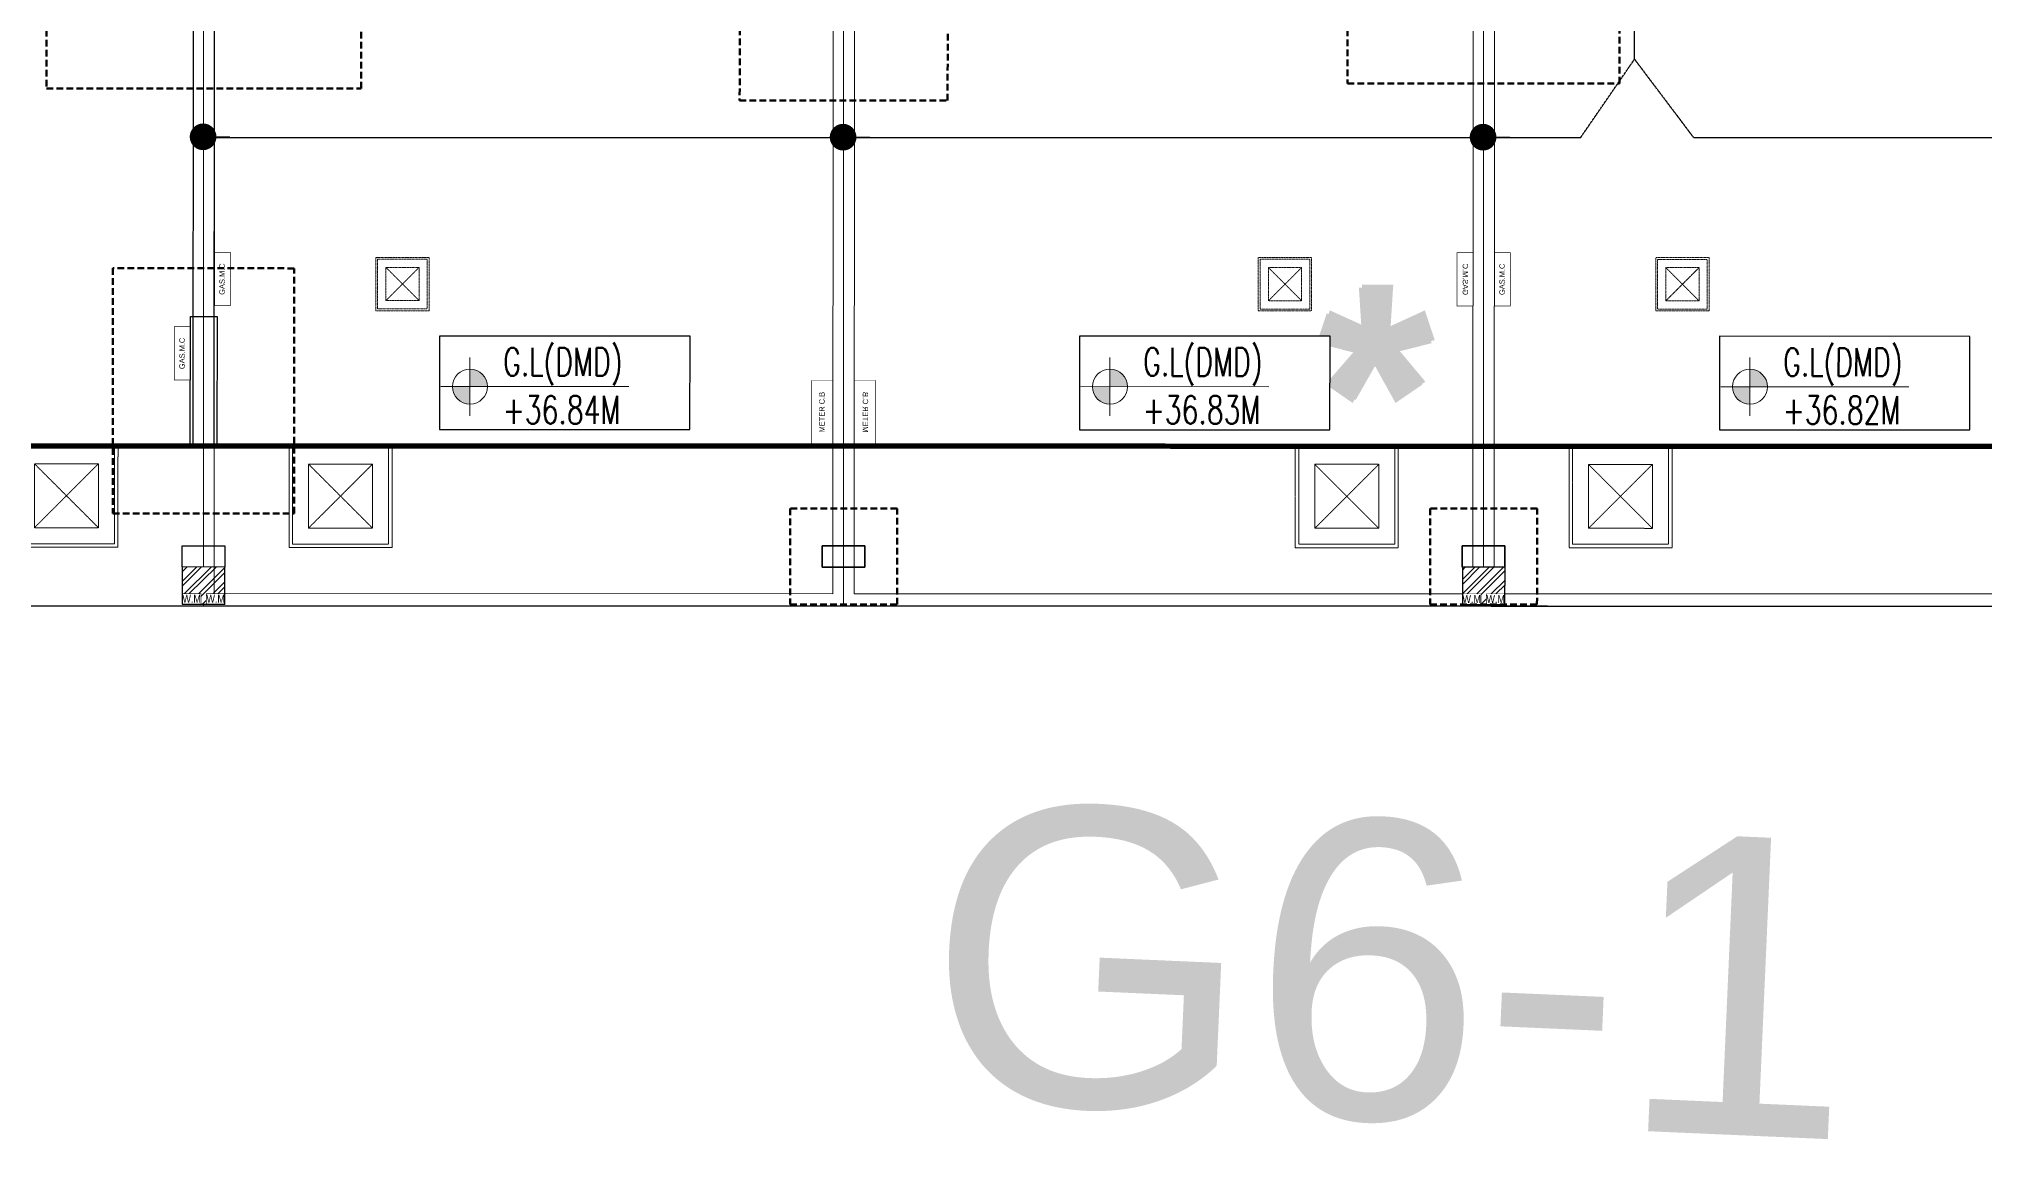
# Model space of a CAD drawing. Header units: centimetres. Extents: x -6122352 to 6876996, y -1694241 to 2592194.
# Drawn here: x 141937 to 160173, y -71174 to -60857 of the extents above; entities that cross this region are included whole.
import ezdxf
from ezdxf.enums import TextEntityAlignment as Align
from ezdxf.xclip import XClip

# ---------------------------------------------------------------- set-up
doc = ezdxf.new("R2010")
doc.units = ezdxf.units.CM
doc.header["$MEASUREMENT"] = 0
doc.header["$XCLIPFRAME"] = 2
for name, pattern in [('23585-XR-AR-END-SETTING OUT PLAN$0$HIDDEN', [0.375, 0.25, -0.125]), ('DASHED2', [0.375, 0.25, -0.125]), ('XR-AR-END-SETTING OUT PLAN$0$23261-XR-AR-SI-GF$0$HIDDEN', [0.375, 0.25, -0.125])]:
    doc.linetypes.add(name, pattern=pattern)
doc.layers.add('08-Compound Wall-4', color=7, linetype='Continuous', lineweight=25, true_color=0xff4405)
doc.layers.add('23585-XR-AR-DAMAC PLOT LIMITS$0$1-End units', color=7, linetype='Continuous', lineweight=5, true_color=0xf8991e)
for name, color, linetype, lineweight in [('23585-XR-AR-102-6P-GF$0$A-FLOR-XREF', 7, 'Continuous', 9), ('23585-XR-AR-DAMAC PLOT LIMITS$0$1-Mid units', 41, 'Continuous', 5), ('23585-XR-AR-END-ANNO-GF$0$XR-END-GROUND FLOOR PLAN$0$XR-MIDDLE-GROUND FLOOR PLAN$0$S-ANNO-TXT', 3, 'Continuous', 25), ('23585-XR-AR-END-SETTING OUT PLAN$0$A-FLOR-UNDR', 8, '23585-XR-AR-END-SETTING OUT PLAN$0$HIDDEN', 5), ('23585-XR-AR-MID-ANNO-GF$0$945-4P-1-101-GROUND FLOOR PLAN$0$XR-MIDDLE-GROUND FLOOR PLAN$0$XR-MIDDLE-GROUND FLOOR PLAN$0$-DR-RW', 6, 'Continuous', 5), ('23585-XR-AR-MID-ANNO-GF$0$945-4P-1-101-GROUND FLOOR PLAN$0$XR-MIDDLE-GROUND FLOOR PLAN$0$XR-MIDDLE-GROUND FLOOR PLAN$0$S-ANNO-TXT', 3, 'Continuous', 25), ('23585-XR-AR-WATER METER$0$A-WALL', 7, 'Continuous', 30), ('23585-XR-AR-WATER METER$0$A-WALL-PATT', 8, 'Continuous', 5), ('23585-XR-AR-WATER METER$0$XR-END-GROUND FLOOR PLAN$0$XR-END-GROUND FLOOR PLAN$0$A-FLOR-PATT_EXT', 8, 'Continuous', 5), ('23585-XR-AR-WATER METER$0$XR-END-GROUND FLOOR PLAN$0$XR-MIDDLE TYPE 2-GROUND FLOOR PLAN$0$XR-MIDDLE-GROUND FLOOR PLAN$0$-DR-RW', 6, 'Continuous', 5), ('23585-XR-AR-WATER METER$0$XR-END-GROUND FLOOR PLAN$0$XR-MIDDLE TYPE 2-GROUND FLOOR PLAN$0$XR-MIDDLE-GROUND FLOOR PLAN$0$S-ANNO-TXT', 3, 'Continuous', 25), ('@ Foundations', 4, 'DASHED2', 50), ('A-ANNO-TEXT', 3, 'Continuous', 25), ('A-FLOR-XREF', 7, 'Continuous', 9), ('A-WALL', 7, 'Continuous', 30), ('A-WALL-PATT', 8, 'Continuous', 5), ('XR-AR-END-SETTING OUT PLAN$0$23585-XR-AR-END-GROUND FLOOR$0$S-COLS', 51, 'Continuous', 40), ('XR-AR-END-SETTING OUT PLAN$0$23585-XR-AR-END-GROUND FLOOR$0$S-COLS-PATT', 8, 'Continuous', 5), ('XR-AR-MID-SETTING OUT FOR MASTER$0$23585-XR-AR-MID-GROUND FLOOR$0$A-FLOR-PATT', 8, 'Continuous', 5), ('XR-AR-MID-SETTING OUT FOR MASTER$0$23585-XR-AR-MID-GROUND FLOOR$0$S-COLS', 51, 'Continuous', 40), ('XR-END-GROUND FLOOR PLAN$0$XR-END-GROUND FLOOR PLAN$0$A-FLOR-PATT_EXT', 8, 'Continuous', 5), ('XR-END-GROUND FLOOR PLAN$0$XR-MIDDLE TYPE 2-GROUND FLOOR PLAN$0$XR-MIDDLE-GROUND FLOOR PLAN$0$-DR-RW', 6, 'Continuous', 5), ('XR-END-GROUND FLOOR PLAN$0$XR-MIDDLE TYPE 2-GROUND FLOOR PLAN$0$XR-MIDDLE-GROUND FLOOR PLAN$0$S-ANNO-TXT', 3, 'Continuous', 25), ('XREF1$0$36-TAGLVL', 23, 'Continuous', 9)]:
    doc.layers.add(name, color=color, linetype=linetype, lineweight=lineweight)
for name, color, linetype in [('23585-XR-AR-BOUNDARY WALLS AND SETBACKS$0$setback', 7, 'XR-AR-END-SETTING OUT PLAN$0$23261-XR-AR-SI-GF$0$HIDDEN'), ('23585-XR-AR-END-ANNO-GF$0$XR-END-GROUND FLOOR PLAN$0$XR-MIDDLE-GROUND FLOOR PLAN$0$-LPG-CABINET', 6, 'Continuous'), ('23585-XR-AR-MID-ANNO-GF$0$945-4P-1-101-GROUND FLOOR PLAN$0$XR-MIDDLE-GROUND FLOOR PLAN$0$XR-MIDDLE-GROUND FLOOR PLAN$0$-LPG-CABINET', 6, 'Continuous'), ('@MI-MEP', 7, 'Continuous'), ('@MI-REF LAYER', 7, 'Continuous'), ('B_TH_4', 7, 'Continuous'), ('XR-AR-MID-SETTING OUT FOR MASTER$0$23585-XR-AR-MID-GROUND FLOOR$0$GS-HATCH-FLOOR TILE', 251, 'Continuous'), ('XREF1$0$S-LEVELS', 2, 'Continuous'), ('XREF1$0$TYPICAL NEW PROFILE', 3, 'Continuous')]:
    doc.layers.add(name, color=color, linetype=linetype)
doc.styles.add('23585-XR-AR-END-ANNO-GF$0$SDC-TEXT', font='arial.ttf')
doc.styles.add('23585-XR-AR-MALDIVE-1$0$Arial', font='arialbd.ttf')
doc.styles.add('23585-XR-AR-MALDIVE-2$0$Arial', font='arialbd.ttf')
doc.styles.add('23585-XR-AR-MID-ANNO-GF$0$SDC-TEXT', font='arial.ttf')
doc.styles.add('23585-XR-AR-WATER METER$0$XR-END-GROUND FLOOR PLAN$0$XR-MIDDLE TYPE 2-GROUND FLOOR PLAN$0$XR-MIDDLE-GROUND FLOOR PLAN$0$Arial_1', font='arial.ttf', dxfattribs={"height": 0.002951})
doc.styles.add('Arial', font='arialbd.ttf')
doc.styles.add('XR-END-GROUND FLOOR PLAN$0$XR-MIDDLE TYPE 2-GROUND FLOOR PLAN$0$XR-MIDDLE-GROUND FLOOR PLAN$0$Arial_1', font='arial.ttf', dxfattribs={"height": 0.002951})
doc.styles.add('XREF1$0$DLT_TEXT', font='romans.shx', dxfattribs={"width": 0.7})
pattern_1 = [(45, (-9150, -4e-08), (-67.3519, 67.3519), []), (45, (-9105.1, -4e-08), (-67.3519, 67.3519), [])]

# ---------------------------------------------------------------- blocks, each defined once
blk = doc.blocks.new('23585-XR-AR-BOUNDARY WALLS AND SETBACKS')
at = {"layer": '23585-XR-AR-BOUNDARY WALLS AND SETBACKS$0$setback', "ltscale": 40, "const_width": 0.05}
blk.add_lwpolyline([(496556.674, 2768981.202), (496542.297, 2768994.376), (496538.142, 2768989.842), (496534.089, 2768985.418), (496530.035, 2768980.994), (496525.982, 2768976.57), (496521.928, 2768972.147), (496517.772, 2768967.611), (496532.149, 2768954.437), (496536.306, 2768958.973), (496540.359, 2768963.397), (496544.413, 2768967.82), (496548.466, 2768972.244), (496552.519, 2768976.668)], close=True, dxfattribs=at)
blk = doc.blocks.new('A$C9d9485f6')
at = {"layer": 'A-ANNO-TEXT', "rotation": 312.4881850805905}
blk.add_blockref('23585-XR-AR-BOUNDARY WALLS AND SETBACKS', (-2377088.535, -1504219.252), dxfattribs=at)
blk = doc.blocks.new('23585-XR-AR-DAMAC PLOT LIMITS')
at = {"layer": '23585-XR-AR-DAMAC PLOT LIMITS$0$1-End units', "color": 251, "true_color": 0x636466}
blk.add_lwpolyline([(496537.412, 2768957.959), (496531.229, 2768951.211), (496513.534, 2768967.425), (496519.717, 2768974.173)], close=True, dxfattribs=at)
at = {"layer": '23585-XR-AR-DAMAC PLOT LIMITS$0$1-Mid units', "color": 251, "true_color": 0x636466}
for points in [[(496527.823, 2768983.021), (496531.877, 2768987.444), (496549.572, 2768971.231), (496545.519, 2768966.807)], [(496523.77, 2768978.597), (496527.823, 2768983.021), (496545.519, 2768966.807), (496541.465, 2768962.383)], [(496541.465, 2768962.383), (496537.412, 2768957.959), (496519.717, 2768974.173), (496523.77, 2768978.597)]]:
    blk.add_lwpolyline(points, close=True, dxfattribs=at)
blk = doc.blocks.new('A$Cf093b529')
at = {"layer": 'A-ANNO-TEXT'}
blk.add_blockref('23585-XR-AR-DAMAC PLOT LIMITS', (-495391.99, -2768603.442), dxfattribs=at)
blk = doc.blocks.new('XR-AR-END-SETTING OUT PLAN$0$23585-XR-AR-END-GROUND FLOOR$0$A$C75a8815d')
at = {"layer": 'XR-AR-END-SETTING OUT PLAN$0$23585-XR-AR-END-GROUND FLOOR$0$S-COLS', "color": 252, "lineweight": 30}
for points in [[(6025, -4000), (6025, -2800), (6275, -2800), (6275, -4000)], [(5950, -4950), (6350, -4950), (6350, -5150), (5950, -5150)]]:
    blk.add_lwpolyline(points, close=True, dxfattribs=at)
blk = doc.blocks.new('23585-XR-AR-END-SETTING OUT PLAN$0$MH-800')
at = {"ltscale": 5}
for p, q in [((-294, -651), (306, -51)), ((-294, -51), (306, -651))]:
    blk.add_line(p, q, dxfattribs=at)
for points in [[(-477, 132), (-477, -833), (488, -833), (488, 132)], [(-444, 99), (-444, -801), (456, -801), (456, 99)], [(-294, -51), (-294, -651), (306, -651), (306, -51)]]:
    blk.add_lwpolyline(points, close=True, dxfattribs=at)
blk = doc.blocks.new('A$Cb2291f53')
blk.add_wipeout([(-200, 0), (200, 0), (200, 350), (-200, 350)])
at = {"layer": 'A-WALL-PATT'}
h = blk.add_hatch(dxfattribs=at)
h.set_pattern_fill('ANSI32', color=252, scale=10)
h.set_pattern_definition(pattern_1)
h.paths.add_polyline_path([(-200, 350), (-200, 100), (-25, 100), (-25, 0), (25, 0), (25, 100), (200, 100), (200, 350)])
at = {"layer": 'A-WALL'}
blk.add_lwpolyline([(-200, 0), (200, 0), (200, 350), (-200, 350)], close=True, dxfattribs=at)
at = {"layer": 'XR-END-GROUND FLOOR PLAN$0$XR-END-GROUND FLOOR PLAN$0$A-FLOR-PATT_EXT'}
blk.add_line((100, 0), (-100, 0), dxfattribs=at)
at = {"layer": 'XR-END-GROUND FLOOR PLAN$0$XR-MIDDLE TYPE 2-GROUND FLOOR PLAN$0$XR-MIDDLE-GROUND FLOOR PLAN$0$-DR-RW', "ltscale": 100, "const_width": 5}
for points in [[(-200, 0), (-200, 100), (-25, 100), (-25, 0)], [(25, 0), (25, 100), (200, 100), (200, 0)]]:
    blk.add_lwpolyline(points, close=True, dxfattribs=at)
at = {"layer": 'XR-END-GROUND FLOOR PLAN$0$XR-MIDDLE TYPE 2-GROUND FLOOR PLAN$0$XR-MIDDLE-GROUND FLOOR PLAN$0$S-ANNO-TXT', "style": 'XR-END-GROUND FLOOR PLAN$0$XR-MIDDLE TYPE 2-GROUND FLOOR PLAN$0$XR-MIDDLE-GROUND FLOOR PLAN$0$Arial_1', "width": 0.8}
for p in [(-112, 52), (113, 52)]:
    blk.add_text('W.M', height=75, dxfattribs=at).set_placement(p, align=Align.MIDDLE)
blk = doc.blocks.new('XR-AR-END-SETTING OUT PLAN')
at = {"layer": '08-Compound Wall-4', "ltscale": 100}
blk.add_lwpolyline([(9050, 5500), (9050, 1500), (9250, 1500), (9250, 5500)], dxfattribs=at)
at = {"layer": '23585-XR-AR-END-ANNO-GF$0$XR-END-GROUND FLOOR PLAN$0$XR-MIDDLE-GROUND FLOOR PLAN$0$-LPG-CABINET', "ltscale": 100, "const_width": 5}
blk.add_lwpolyline([(9025, 2603), (9025, 2103), (8875, 2103), (8875, 2603)], close=True, dxfattribs=at)
at = {"layer": '23585-XR-AR-END-SETTING OUT PLAN$0$A-FLOR-UNDR', "color": 8, "ltscale": 100, "xscale": -1, "rotation": 270.0000009865863}
blk.add_blockref('23585-XR-AR-END-SETTING OUT PLAN$0$MH-800', (8215, 1012), dxfattribs=at)
at = {"layer": 'XR-AR-END-SETTING OUT PLAN$0$23585-XR-AR-END-GROUND FLOOR$0$S-COLS-PATT', "color": 8}
blk.add_blockref('XR-AR-END-SETTING OUT PLAN$0$23585-XR-AR-END-GROUND FLOOR$0$A$C75a8815d', (3000, 5500), dxfattribs=at)
at = {"layer": '23585-XR-AR-END-ANNO-GF$0$XR-END-GROUND FLOOR PLAN$0$XR-MIDDLE-GROUND FLOOR PLAN$0$S-ANNO-TXT', "style": '23585-XR-AR-END-ANNO-GF$0$SDC-TEXT'}
blk.add_text('GAS.M.C', height=50, rotation=90, dxfattribs=at).set_placement((8947, 2353), align=Align.MIDDLE)
at = {"layer": 'A-FLOR-XREF'}
blk.add_blockref('A$Cb2291f53', (9150, 0), dxfattribs=at)
blk = doc.blocks.new('END UNIT')
at = {"xscale": 0.001, "yscale": 0.001, "zscale": 0.001}
blk.add_blockref('XR-AR-END-SETTING OUT PLAN', (-9.15, 0), dxfattribs=at)
blk = doc.blocks.new('XR-AR-MID-SETTING OUT FOR MASTER$0$23585-XR-AR-MID-GROUND FLOOR$0$945-4P-1-101-GROUND FLOOR PLAN$0$XR-MIDDLE-CAR PARK HATCH')
at = {"layer": 'XR-AR-MID-SETTING OUT FOR MASTER$0$23585-XR-AR-MID-GROUND FLOOR$0$A-FLOR-PATT'}
blk.add_lwpolyline([(9250, 100), (9250, 5500), (15050, 5503), (15050, 100)], close=True, dxfattribs=at)
blk = doc.blocks.new('XR-AR-MID-SETTING OUT FOR MASTER$0$23585-XR-AR-MID-GROUND FLOOR$0$A$C08698786')
at = {"layer": 'XR-AR-MID-SETTING OUT FOR MASTER$0$23585-XR-AR-MID-GROUND FLOOR$0$S-COLS', "color": 252, "lineweight": 30}
for points in [[(-200, 550), (200, 550), (200, 350), (-200, 350)], [(5800, 550), (6200, 550), (6200, 350), (5800, 350)]]:
    blk.add_lwpolyline(points, close=True, dxfattribs=at)
blk = doc.blocks.new('XR-AR-MID-SETTING OUT FOR MASTER')
at = {"layer": '23585-XR-AR-MID-ANNO-GF$0$945-4P-1-101-GROUND FLOOR PLAN$0$XR-MIDDLE-GROUND FLOOR PLAN$0$XR-MIDDLE-GROUND FLOOR PLAN$0$-DR-RW', "ltscale": 100, "const_width": 5}
blk.add_lwpolyline([(5900, 1500), (5700, 1500), (5700, 2100), (5900, 2100)], close=True, dxfattribs=at)
at = {"layer": '23585-XR-AR-MID-ANNO-GF$0$945-4P-1-101-GROUND FLOOR PLAN$0$XR-MIDDLE-GROUND FLOOR PLAN$0$XR-MIDDLE-GROUND FLOOR PLAN$0$-LPG-CABINET', "ltscale": 100, "const_width": 5}
blk.add_lwpolyline([(250, 3300), (250, 2800), (100, 2800), (100, 3300)], close=True, dxfattribs=at)
at = {"layer": '08-Compound Wall-4', "ltscale": 100}
blk.add_blockref('XR-AR-MID-SETTING OUT FOR MASTER$0$23585-XR-AR-MID-GROUND FLOOR$0$945-4P-1-101-GROUND FLOOR PLAN$0$XR-MIDDLE-CAR PARK HATCH', (-9150, 0), dxfattribs=at)
at = {"layer": '23585-XR-AR-END-SETTING OUT PLAN$0$A-FLOR-UNDR', "color": 8, "ltscale": 100, "xscale": -0.5182770836547854, "yscale": 0.5182770836547854, "zscale": 0.5182770836547854, "rotation": 270.0000009865863}
blk.add_blockref('23585-XR-AR-END-SETTING OUT PLAN$0$MH-800', (2045, 3001, 0), dxfattribs=at)
at = {"layer": '23585-XR-AR-END-SETTING OUT PLAN$0$A-FLOR-UNDR', "color": 8, "ltscale": 100, "xscale": -1, "rotation": 270.0000009865863}
blk.add_blockref('23585-XR-AR-END-SETTING OUT PLAN$0$MH-800', (1634, 1009), dxfattribs=at)
at = {"layer": 'XR-AR-MID-SETTING OUT FOR MASTER$0$23585-XR-AR-MID-GROUND FLOOR$0$GS-HATCH-FLOOR TILE', "color": 8}
blk.add_blockref('XR-AR-MID-SETTING OUT FOR MASTER$0$23585-XR-AR-MID-GROUND FLOOR$0$A$C08698786', (0, 0), dxfattribs=at)
at = {"layer": '23585-XR-AR-MID-ANNO-GF$0$945-4P-1-101-GROUND FLOOR PLAN$0$XR-MIDDLE-GROUND FLOOR PLAN$0$XR-MIDDLE-GROUND FLOOR PLAN$0$S-ANNO-TXT', "color": 3, "style": '23585-XR-AR-MID-ANNO-GF$0$SDC-TEXT'}
for s, p in [('GAS.M.C', (172, 3050)), ('METER C.B', (5796, 1803))]:
    blk.add_text(s, height=50, rotation=90, dxfattribs=at).set_placement(p, align=Align.MIDDLE)
blk = doc.blocks.new('MID UNIT')
at = {"xscale": 0.001, "yscale": 0.001, "zscale": 0.001}
blk.add_blockref('XR-AR-MID-SETTING OUT FOR MASTER', (0, 0), dxfattribs=at)
blk = doc.blocks.new('TH_4')
blk.add_blockref('END UNIT', (495802.305, 2769130.514))
blk.add_blockref('MID UNIT', (495802.305, 2769130.514))
at = {"xscale": -1}
blk.add_blockref('MID UNIT', (495814.305, 2769130.514), dxfattribs=at)
blk.add_blockref('MID UNIT', (495814.305, 2769130.514))
at = {"insert": (495813.305, 2769133.514), "char_height": 2, "attachment_point": 2, "style": 'Arial'}
blk.add_mtext('\\pxqc;*', dxfattribs=at)
blk = doc.blocks.new('A$C780da55d')
at = {"insert": (18.622, 2.622), "char_height": 2, "attachment_point": 2, "style": '23585-XR-AR-MALDIVE-1$0$Arial'}
blk.add_mtext('\\pxqc;*', dxfattribs=at)
at = {"layer": 'B_TH_4', "xscale": 1.000039159572381, "yscale": 1.000039159572381, "zscale": 1.000039159572381}
blk.add_blockref('TH_4', (-495814.07, -2769239.302), dxfattribs=at)
blk = doc.blocks.new('23585-XR-AR-WATER METER')
blk.add_wipeout([(-200, 0), (200, 0), (200, 350), (-200, 350)])
at = {"layer": '23585-XR-AR-WATER METER$0$A-WALL-PATT'}
h = blk.add_hatch(dxfattribs=at)
h.set_pattern_fill('ANSI32', color=252, scale=10)
h.set_pattern_definition(pattern_1)
h.paths.add_polyline_path([(-200, 350), (-200, 100), (-25, 100), (-25, 0), (25, 0), (25, 100), (200, 100), (200, 350)])
at = {"layer": '23585-XR-AR-WATER METER$0$A-WALL'}
blk.add_lwpolyline([(-200, 0), (200, 0), (200, 350), (-200, 350)], close=True, dxfattribs=at)
at = {"layer": '23585-XR-AR-WATER METER$0$XR-END-GROUND FLOOR PLAN$0$XR-END-GROUND FLOOR PLAN$0$A-FLOR-PATT_EXT'}
blk.add_line((100, 0), (-100, 0), dxfattribs=at)
at = {"layer": '23585-XR-AR-WATER METER$0$XR-END-GROUND FLOOR PLAN$0$XR-MIDDLE TYPE 2-GROUND FLOOR PLAN$0$XR-MIDDLE-GROUND FLOOR PLAN$0$-DR-RW', "ltscale": 100, "const_width": 5}
for points in [[(-200, 0), (-200, 100), (-25, 100), (-25, 0)], [(25, 0), (25, 100), (200, 100), (200, 0)]]:
    blk.add_lwpolyline(points, close=True, dxfattribs=at)
at = {"layer": '23585-XR-AR-WATER METER$0$XR-END-GROUND FLOOR PLAN$0$XR-MIDDLE TYPE 2-GROUND FLOOR PLAN$0$XR-MIDDLE-GROUND FLOOR PLAN$0$S-ANNO-TXT', "style": '23585-XR-AR-WATER METER$0$XR-END-GROUND FLOOR PLAN$0$XR-MIDDLE TYPE 2-GROUND FLOOR PLAN$0$XR-MIDDLE-GROUND FLOOR PLAN$0$Arial_1', "width": 0.8}
for p in [(-112, 52), (113, 52)]:
    blk.add_text('W.M', height=75, dxfattribs=at).set_placement(p, align=Align.MIDDLE)
blk = doc.blocks.new('23585-XR-AR-MALDIVE-2$0$TH_4')
blk.add_blockref('A$C780da55d', (495794.655, 2769130.864))
at = {"layer": '@ Foundations', "linetype": 'DASHED2', "ltscale": 0.25}
for points in [[(495803.78, 2769140.402), (495800.83, 2769140.402), (495800.83, 2769135.352), (495803.78, 2769135.352)], [(495813.03, 2769135.4), (495815.58, 2769135.4), (495815.58, 2769140.5), (495813.03, 2769140.5)], [(495807.33, 2769135.24), (495809.28, 2769135.24), (495809.28, 2769137.79), (495807.33, 2769137.79)], [(495801.455, 2769131.365), (495803.155, 2769131.365), (495803.155, 2769133.665), (495801.455, 2769133.665)]]:
    blk.add_lwpolyline(points, close=True, dxfattribs=at)
at = {"layer": '@ Foundations', "linetype": 'DASHED2', "ltscale": 0.25, "elevation": 0}
blk.add_lwpolyline([(495808.806, 2769131.414), (495807.805, 2769131.414), (495807.805, 2769130.514), (495808.806, 2769130.514)], close=True, dxfattribs=at)
at = {"layer": '23585-XR-AR-102-6P-GF$0$A-FLOR-XREF', "xscale": 0.001, "yscale": 0.001, "zscale": 0.001}
blk.add_blockref('23585-XR-AR-WATER METER', (495814.306, 2769130.514), dxfattribs=at)
at = {"layer": '@ Foundations', "linetype": 'DASHED2', "ltscale": 0.25, "elevation": 0}
blk.add_lwpolyline([(495814.806, 2769131.414), (495813.805, 2769131.414), (495813.805, 2769130.514), (495814.806, 2769130.514)], close=True, dxfattribs=at)
blk = doc.blocks.new('A$C648f3c42')
at = {"color": 1, "true_color": 0xeb0000, "const_width": 0.01}
blk.add_lwpolyline([(33.153, 0), (27.153, 0), (21.153, 0), (15.153, 0), (9.153, 0), (0, 0), (0.001, 24), (9.153, 24), (15.153, 24), (21.153, 24), (27.153, 24), (33.153, 24), (42.303, 24), (42.303, 0)], close=True, dxfattribs=at)
blk = doc.blocks.new('XREF1$0$LVL  ATTR')
at = {"color": 7}
blk.add_wipeout([(-0.337, 0.384), (1.897, 0.384), (1.897, -0.45), (-0.337, -0.45)], dxfattribs=at)
at = {"layer": 'XREF1$0$36-TAGLVL', "extrusion": (-4.88814e-07, 1.40652e-17, 1)}
h = blk.add_hatch(color=252, dxfattribs=at)
h.paths.add_polyline_path([(-0.065, 0.156, 0.414214), (-0.222, 0), (-0.065, 0)])
h.paths.add_polyline_path([(0.091, 0), (-0.065, 0), (-0.065, -0.156, 0.414214)])
for p, q in [((-0.065, -0.26), (-0.065, 0.26)), ((1.351, 0, 0), (-0.325, 0, 0))]:
    blk.add_line(p, q, dxfattribs=at)
blk.add_circle((-0.065, 0, 0), 0.156, dxfattribs=at)
at = {"layer": 'XREF1$0$S-LEVELS', "color": 1}
blk.add_lwpolyline([(-0.337, 0.384), (1.897, 0.384), (1.897, -0.45), (-0.337, -0.45)], close=True, dxfattribs=at)
at = {"layer": 'XREF1$0$TYPICAL NEW PROFILE', "color": 3, "style": 'XREF1$0$DLT_TEXT', "width": 0.7}
for tag, p in [('+0.00M', (0.241, 0.067, 0)), ('S.S.L', (0.241, -0.345, 0))]:
    blk.add_attdef(tag, p, '', height=0.25, dxfattribs=at)
blk = doc.blocks.new('_Dot')
at = {"color": 0, "linetype": 'ByBlock', "lineweight": -2}
blk.add_line((-0.5, 0), (-1, 0), dxfattribs=at)
at = {"color": 0, "linetype": 'ByBlock', "const_width": 0.5}
blk.add_lwpolyline([(-0.25, 0, 1), (0.25, 0, 1)], format="xyb", close=True, dxfattribs=at)
blk = doc.blocks.new('A$C547b7078')
at = {"color": 1, "true_color": 0xeb0000, "const_width": 0.01}
blk.add_lwpolyline([(35.151, -21.371), (29.15, -21.371), (23.15, -21.371), (17.15, -21.371), (11.15, -21.372), (1.998, -21.372), (1.998, 2.629), (11.15, 2.629), (17.151, 2.629), (23.15, 2.628), (29.15, 2.628), (35.15, 2.629), (44.301, 2.629), (44.301, -21.371)], close=True, dxfattribs=at)

msp = doc.modelspace()

# ---------------------------------------------------------------- block references
at = {"layer": '@MI-REF LAYER', "xscale": 1000, "yscale": 1000, "zscale": 1000}
msp.add_blockref('A$C9d9485f6', (-23958.95046, 48155.57226), dxfattribs=at)
at = {"layer": '@MI-REF LAYER', "xscale": 1000, "yscale": 1000, "zscale": 1000, "rotation": 312.4882903633292}
msp.add_blockref('A$Cf093b529', (-891608.73293, 539022.72011), dxfattribs=at)

# ---------------------------------------------------------------- texts
at = {"layer": '@MI-REF LAYER', "insert": (154616.15771, -69613.52634), "char_height": 2800, "attachment_point": 5, "rotation": 357.488290363, "style": '23585-XR-AR-MALDIVE-2$0$Arial'}
msp.add_mtext('\\A1;{\\fArial|b0|i0|c0|p34;G6-1}', dxfattribs=at)

# ---------------------------------------------------------------- next in the draw order: block references
at = {"layer": '@MI-REF LAYER'}
ref = msp.add_blockref('23585-XR-AR-MALDIVE-2$0$TH_4', (-496151301.91599, -2769108451.80058), dxfattribs=dict(at, xscale=1000, yscale=1000, zscale=1000, rotation=359.9898100352379))
XClip(ref).set_block_clipping_path([(495835.3953325448, 2769154.4396940554), (495826.3052454812, 2769154.3996857116), (495820.3052412018, 2769154.399648848), (495814.3052363691, 2769154.3996119848), (495808.3053767437, 2769154.3997102352), (495802.3052365903, 2769154.3998208307), (495793.353211202, 2769154.4297561171), (495793.3526341284, 2769130.4996254453), (495835.3953434096, 2769130.4996848367)])

# ---------------------------------------------------------------- next in the draw order: linework, layer by layer
at = {"layer": '@MI-REF LAYER', "linetype": 'DASHED2', "extrusion": (2.53391e-12, 6.92406e-09, 1)}
for points, elevation in [([(156896.55726, -61046.58229), (156898.45968, -59390.89405)], 20.83344), ([(143476.14405, -61781.46523), (156390.24752, -61782.96851), (156896.55726, -61046.58229)], 20.83345), ([(167476.15301, -61785.36078), (157452.25671, -61784.18878), (156896.55726, -61046.58229)], 20.83345)]:
    msp.add_lwpolyline(points, dxfattribs=dict(at, elevation=elevation))

# ---------------------------------------------------------------- next in the draw order: block references
at = {"layer": '@MI-MEP', "color": 10, "xscale": 1000, "yscale": 1000, "zscale": 1000, "rotation": 359.9898100328849}
msp.add_blockref('A$C648f3c42', (134328.40234, -66172.00614), dxfattribs=at)
at = {"layer": '@MI-REF LAYER', "extrusion": (1.4299e-11, 6.92405e-09, 1), "xscale": -250, "yscale": 250, "zscale": 250, "rotation": 359.9265340675855}
for p in [(143476.22323, -61774.92506, -0.00043), (149476.3628, -61778.59095, -0.00043), (155476.14406, -61778.55149, -0.00043)]:
    msp.add_blockref('_Dot', p, dxfattribs=at)

# ---------------------------------------------------------------- next in the draw order: block references
at = {"layer": '@MI-REF LAYER', "color": 7}
ref = msp.add_blockref('XREF1$0$LVL  ATTR', (146046.39508, -64117.07786, 0), dxfattribs=dict(at, xscale=-1051.480567989675, yscale=1051.480567989676, zscale=1051.480567989675, rotation=179.9900720309284))
ref.add_attrib('S.S.L', 'G.L(DMD)', (146289.45877, -64016.94834, -0.15112), dxfattribs={"layer": 'XREF1$0$TYPICAL NEW PROFILE', "color": 3, "height": 262.870142, "rotation": 359.990075322, "style": 'XREF1$0$DLT_TEXT', "width": 0.7})
ref.add_attrib('+0.00M', '+36.84M ', (146287.15541, -64466.28294, -0.15112), dxfattribs={"layer": 'XREF1$0$TYPICAL NEW PROFILE', "color": 3, "height": 262.870142, "rotation": 359.990075322, "style": 'XREF1$0$DLT_TEXT', "width": 0.7})
ref = msp.add_blockref('XREF1$0$LVL  ATTR', (152046.40826, -64118.17565, 0), dxfattribs=dict(at, xscale=-1051.480567989675, yscale=1051.480567989676, zscale=1051.480567989675, rotation=179.9900720309284))
ref.add_attrib('S.S.L', 'G.L(DMD)', (152289.47195, -64018.04613, -0.15112), dxfattribs={"layer": 'XREF1$0$TYPICAL NEW PROFILE', "color": 3, "height": 262.870142, "rotation": 359.990075322, "style": 'XREF1$0$DLT_TEXT', "width": 0.7})
ref.add_attrib('+0.00M', '+36.83M ', (152287.16859, -64467.38073, -0.15112), dxfattribs={"layer": 'XREF1$0$TYPICAL NEW PROFILE', "color": 3, "height": 262.870142, "rotation": 359.990075322, "style": 'XREF1$0$DLT_TEXT', "width": 0.7})
ref = msp.add_blockref('XREF1$0$LVL  ATTR', (158046.40456, -64119.20587, 0), dxfattribs=dict(at, xscale=-1051.480567989675, yscale=1051.480567989676, zscale=1051.480567989675, rotation=179.9900720309284))
ref.add_attrib('S.S.L', 'G.L(DMD)', (158289.46825, -64019.07636, -0.15112), dxfattribs={"layer": 'XREF1$0$TYPICAL NEW PROFILE', "color": 3, "height": 262.870142, "rotation": 359.990075322, "style": 'XREF1$0$DLT_TEXT', "width": 0.7})
ref.add_attrib('+0.00M', '+36.82M ', (158287.16489, -64468.41096, -0.15112), dxfattribs={"layer": 'XREF1$0$TYPICAL NEW PROFILE', "color": 3, "height": 262.870142, "rotation": 359.990075322, "style": 'XREF1$0$DLT_TEXT', "width": 0.7})

# ---------------------------------------------------------------- next in the draw order: block references
at = {"layer": '@MI-REF LAYER', "color": 10, "xscale": 1000, "yscale": 1000, "zscale": 1000, "rotation": 359.9898100364956}
msp.add_blockref('A$C547b7078', (132334.32586, -44800.10736), dxfattribs=at)

doc.saveas('drawing.dxf')
